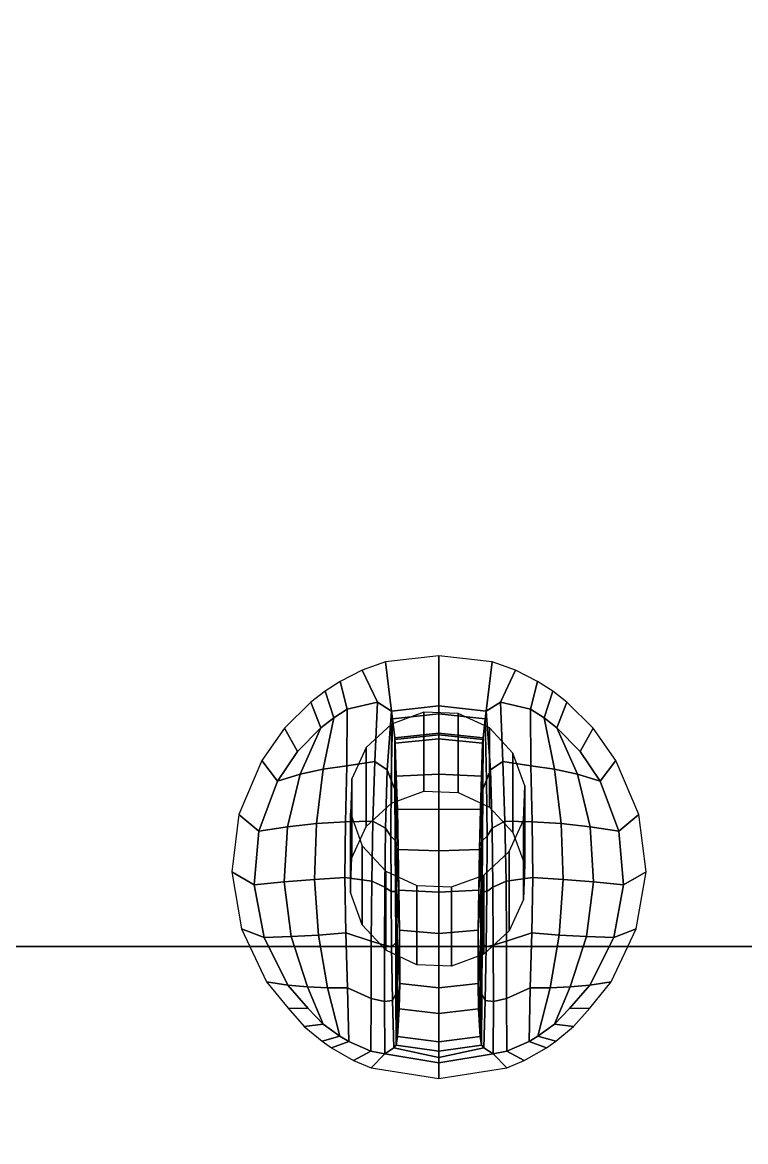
# Model space of a CAD drawing. Extents: x 126968 to 132038, y -1805 to 3860.
# Drawn here: x 127731.79 to 127737.3, y -165.97 to -157.45 of the extents above; entities that cross this region are included whole.
import ezdxf

# ---------------------------------------------------------------- set-up
doc = ezdxf.new("R2010")
doc.units = 0
doc.header["$MEASUREMENT"] = 0
doc.layers.get('0').update_dxf_attribs({"linetype": 'CONTINUOUS'})

msp = doc.modelspace()

# ---------------------------------------------------------------- meshes
mesh = msp.add_polyface()
corners = [(127760.0004, -167.68, 1.3279), (127760.8284, -167.6109, 1.3454), (127761.67, -167.3885, 1.4018), (127762.4571, -167.0059, 1.4989), (127763.1192, -166.4817, 1.6319), (127763.6025, -165.8585, 1.79), (127763.8833, -165.1921, 1.9591), (127763.9706, -164.5366, 2.1254), (127760.0004, -167.68, 0.5304), (127760.8284, -167.6109, 0.5479), (127761.67, -167.3885, 0.6043), (127762.4571, -167.0059, 0.7014), (127763.1192, -166.4817, 0.8344), (127763.6025, -165.8585, 0.9925), (127763.8833, -165.1921, 1.1616), (127763.9706, -164.5366, 1.3279), (127763.9706, -108.4951, 3.6207), (127763.8833, -107.8396, 3.6207), (127763.6025, -107.1733, 3.6207), (127763.1192, -106.5501, 3.6207), (127762.4571, -106.0258, 3.6207), (127761.67, -105.6432, 3.6207), (127760.8284, -105.4209, 3.6207), (127760.0004, -105.3518, 3.6207), (127763.9706, -108.4951, 2.8232), (127763.8833, -107.8396, 2.8232), (127763.6025, -107.1733, 2.8232), (127763.1192, -106.5501, 2.8232), (127762.4571, -106.0258, 2.8232), (127761.67, -105.6432, 2.8232), (127760.8284, -105.4209, 2.8232), (127760.0004, -105.3518, 2.8232), (127695.4098, -105.3518, 3.6207), (127694.5819, -105.4209, 3.6207), (127693.7403, -105.6432, 3.6207), (127692.9532, -106.0258, 3.6207), (127692.291, -106.5501, 3.6207), (127691.8078, -107.1733, 3.6207), (127691.527, -107.8396, 3.6207), (127691.4397, -108.4951, 3.6207), (127695.4098, -105.3518, 2.8232), (127694.5819, -105.4209, 2.8232), (127693.7403, -105.6432, 2.8232), (127692.9532, -106.0258, 2.8232), (127692.291, -106.5501, 2.8232), (127691.8078, -107.1733, 2.8232), (127691.527, -107.8396, 2.8232), (127691.4397, -108.4951, 2.8232), (127691.4397, -164.5366, 1.3279), (127691.527, -165.1921, 1.1616), (127691.8078, -165.8585, 0.9925), (127692.291, -166.4817, 0.8344), (127692.9532, -167.0059, 0.7014), (127693.7403, -167.3885, 0.6043), (127694.5819, -167.6109, 0.5479), (127695.4098, -167.68, 0.5304), (127691.4397, -164.5366, 2.1254), (127691.527, -165.1921, 1.9591), (127691.8078, -165.8585, 1.79), (127692.291, -166.4817, 1.6319), (127692.9532, -167.0059, 1.4989), (127693.7403, -167.3885, 1.4018), (127694.5819, -167.6109, 1.3454), (127695.4098, -167.68, 1.3279), (127763.9706, -164.5366, 2.1254), (127763.9706, -159.4209, 2.8592), (127763.9706, -152.6154, 3.3991), (127763.9706, -144.12, 3.7453), (127763.9706, -133.9349, 3.8976), (127763.9706, -122.0599, 3.856), (127763.9706, -108.4951, 3.6207), (127763.9706, -164.5366, 1.3279), (127763.9706, -159.4209, 2.0617), (127763.9706, -152.6154, 2.6016), (127763.9706, -144.12, 2.9478), (127763.9706, -133.9349, 3.1001), (127763.9706, -122.0599, 3.0585), (127763.9706, -108.4951, 2.8232), (127691.4397, -164.5366, 2.1254), (127691.4397, -159.4209, 2.8592), (127691.4397, -152.6154, 3.3991), (127691.4397, -144.12, 3.7453), (127691.4397, -133.9349, 3.8976), (127691.4397, -122.0599, 3.856), (127691.4397, -108.4951, 3.6207), (127691.4397, -164.5366, 1.3279), (127691.4397, -159.4209, 2.0617), (127691.4397, -152.6154, 2.6016), (127691.4397, -144.12, 2.9478), (127691.4397, -133.9349, 3.1001), (127691.4397, -122.0599, 3.0585), (127691.4397, -108.4951, 2.8232), (127695.4098, -167.68, 1.3279), (127760.0004, -167.68, 1.3279), (127695.4098, -167.68, 0.5304), (127760.0004, -167.68, 0.5304), (127760.0004, -105.3518, 3.6207), (127695.4098, -105.3518, 3.6207), (127760.0004, -105.3518, 2.8232), (127695.4098, -105.3518, 2.8232)]
mesh.append_faces([[corners[k] for k in face] for face in [(0, 8, 9, 1), (1, 9, 10, 2), (2, 10, 11, 3), (3, 11, 12, 4), (4, 12, 13, 5), (5, 13, 14, 6), (6, 14, 15, 7), (16, 24, 25, 17), (17, 25, 26, 18), (18, 26, 27, 19), (19, 27, 28, 20), (20, 28, 29, 21), (21, 29, 30, 22), (22, 30, 31, 23), (32, 40, 41, 33), (33, 41, 42, 34), (34, 42, 43, 35), (35, 43, 44, 36), (36, 44, 45, 37), (37, 45, 46, 38), (38, 46, 47, 39), (48, 49, 57, 56), (49, 50, 58, 57), (50, 51, 59, 58), (51, 52, 60, 59), (52, 53, 61, 60), (53, 54, 62, 61), (54, 55, 63, 62), (64, 71, 72, 65), (65, 72, 73, 66), (66, 73, 74, 67), (67, 74, 75, 68), (68, 75, 76, 69), (69, 76, 77, 70), (78, 79, 86, 85), (79, 80, 87, 86), (80, 81, 88, 87), (81, 82, 89, 88), (82, 83, 90, 89), (83, 84, 91, 90), (92, 94, 95, 93), (96, 98, 99, 97)]])
mesh = msp.add_polyface()
corners = [(127760.0004, -167.6698, 1.3279), (127760.8257, -167.601, 1.3454), (127761.6646, -167.3793, 1.4018), (127762.4492, -166.998, 1.4989), (127763.1092, -166.4754, 1.6319), (127763.5909, -165.8542, 1.79), (127763.8708, -165.19, 1.9591), (127763.9578, -164.5366, 2.1254), (127760.0004, -167.6698, 0.5304), (127760.8257, -167.601, 0.5479), (127761.6646, -167.3793, 0.6043), (127762.4492, -166.998, 0.7014), (127763.1092, -166.4754, 0.8344), (127763.5909, -165.8542, 0.9925), (127763.8708, -165.19, 1.1616), (127763.9578, -164.5366, 1.3279), (127763.9578, -108.4951, 3.6207), (127763.8708, -107.8417, 3.6207), (127763.5909, -107.1775, 3.6207), (127763.1092, -106.5564, 3.6207), (127762.4492, -106.0338, 3.6207), (127761.6646, -105.6524, 3.6207), (127760.8257, -105.4308, 3.6207), (127760.0004, -105.3619, 3.6207), (127763.9578, -108.4951, 2.8232), (127763.8708, -107.8417, 2.8232), (127763.5909, -107.1775, 2.8232), (127763.1092, -106.5564, 2.8232), (127762.4492, -106.0338, 2.8232), (127761.6646, -105.6524, 2.8232), (127760.8257, -105.4308, 2.8232), (127760.0004, -105.3619, 2.8232), (127695.4098, -105.3619, 3.6207), (127694.5846, -105.4308, 3.6207), (127693.7457, -105.6524, 3.6207), (127692.9611, -106.0338, 3.6207), (127692.3011, -106.5564, 3.6207), (127691.8194, -107.1775, 3.6207), (127691.5395, -107.8417, 3.6207), (127691.4525, -108.4951, 3.6207), (127695.4098, -105.3619, 2.8232), (127694.5846, -105.4308, 2.8232), (127693.7457, -105.6524, 2.8232), (127692.9611, -106.0338, 2.8232), (127692.3011, -106.5564, 2.8232), (127691.8194, -107.1775, 2.8232), (127691.5395, -107.8417, 2.8232), (127691.4525, -108.4951, 2.8232), (127691.4525, -164.5366, 1.3279), (127691.5395, -165.19, 1.1616), (127691.8194, -165.8542, 0.9925), (127692.3011, -166.4754, 0.8344), (127692.9611, -166.998, 0.7014), (127693.7457, -167.3793, 0.6043), (127694.5846, -167.601, 0.5479), (127695.4098, -167.6698, 0.5304), (127691.4525, -164.5366, 2.1254), (127691.5395, -165.19, 1.9591), (127691.8194, -165.8542, 1.79), (127692.3011, -166.4754, 1.6319), (127692.9611, -166.998, 1.4989), (127693.7457, -167.3793, 1.4018), (127694.5846, -167.601, 1.3454), (127695.4098, -167.6698, 1.3279), (127763.9578, -164.5366, 2.1254), (127763.9578, -159.4209, 2.8592), (127763.9578, -152.6154, 3.3991), (127763.9578, -144.12, 3.7453), (127763.9578, -133.9349, 3.8976), (127763.9578, -122.0599, 3.856), (127763.9578, -108.4951, 3.6207), (127763.9578, -164.5366, 1.3279), (127763.9578, -159.4209, 2.0617), (127763.9578, -152.6154, 2.6016), (127763.9578, -144.12, 2.9478), (127763.9578, -133.9349, 3.1001), (127763.9578, -122.0599, 3.0585), (127763.9578, -108.4951, 2.8232), (127691.4525, -164.5366, 2.1254), (127691.4525, -159.4209, 2.8592), (127691.4525, -152.6154, 3.3991), (127691.4525, -144.12, 3.7453), (127691.4525, -133.9349, 3.8976), (127691.4525, -122.0599, 3.856), (127691.4525, -108.4951, 3.6207), (127691.4525, -164.5366, 1.3279), (127691.4525, -159.4209, 2.0617), (127691.4525, -152.6154, 2.6016), (127691.4525, -144.12, 2.9478), (127691.4525, -133.9349, 3.1001), (127691.4525, -122.0599, 3.0585), (127691.4525, -108.4951, 2.8232), (127695.4098, -167.6698, 1.3279), (127760.0004, -167.6698, 1.3279), (127695.4098, -167.6698, 0.5304), (127760.0004, -167.6698, 0.5304), (127760.0004, -105.3619, 3.6207), (127695.4098, -105.3619, 3.6207), (127760.0004, -105.3619, 2.8232), (127695.4098, -105.3619, 2.8232)]
mesh.append_faces([[corners[k] for k in face] for face in [(0, 8, 9, 1), (1, 9, 10, 2), (2, 10, 11, 3), (3, 11, 12, 4), (4, 12, 13, 5), (5, 13, 14, 6), (6, 14, 15, 7), (16, 24, 25, 17), (17, 25, 26, 18), (18, 26, 27, 19), (19, 27, 28, 20), (20, 28, 29, 21), (21, 29, 30, 22), (22, 30, 31, 23), (32, 40, 41, 33), (33, 41, 42, 34), (34, 42, 43, 35), (35, 43, 44, 36), (36, 44, 45, 37), (37, 45, 46, 38), (38, 46, 47, 39), (48, 49, 57, 56), (49, 50, 58, 57), (50, 51, 59, 58), (51, 52, 60, 59), (52, 53, 61, 60), (53, 54, 62, 61), (54, 55, 63, 62), (64, 71, 72, 65), (65, 72, 73, 66), (66, 73, 74, 67), (67, 74, 75, 68), (68, 75, 76, 69), (69, 76, 77, 70), (78, 79, 86, 85), (79, 80, 87, 86), (80, 81, 88, 87), (81, 82, 89, 88), (82, 83, 90, 89), (83, 84, 91, 90), (92, 94, 95, 93), (96, 98, 99, 97)]])
mesh = msp.add_polyface()
corners = [(127735.0564, -164.635, -1.2094), (127734.7944, -164.6245, -1.2055), (127735.3024, -164.5442, -1.1754), (127734.5563, -164.5143, -1.1642), (127735.4951, -164.3658, -1.1086), (127734.3784, -164.321, -1.0918), (127735.6051, -164.1271, -1.0192), (127734.2879, -164.0743, -0.9994), (127735.0564, -164.0323, -2.7614), (127734.7944, -164.0218, -2.7575), (127735.3024, -163.9414, -2.7274), (127735.6155, -163.8644, -0.9208), (127734.5563, -163.9115, -2.7162), (127734.2983, -163.8115, -0.901), (127735.4951, -163.7631, -2.6606), (127734.3784, -163.7183, -2.6438), (127735.525, -163.6176, -0.8284), (127734.4083, -163.5728, -0.8116), (127735.6051, -163.5244, -2.5712), (127735.3471, -163.4244, -0.756), (127734.2879, -163.4715, -2.5514), (127734.601, -163.3945, -0.7448), (127735.109, -163.3141, -0.7147), (127734.847, -163.3036, -0.7108), (127735.6155, -163.2616, -2.4728), (127734.2983, -163.2088, -2.453), (127735.525, -163.0149, -2.3804), (127734.4083, -162.9701, -2.3636), (127735.3471, -162.8216, -2.308), (127734.601, -162.7917, -2.2968), (127735.109, -162.7114, -2.2668), (127734.847, -162.7009, -2.2628), (127735.477, -164.8822, -0.7216), (127735.4783, -165.2833, -0.9167), (127735.6478, -165.2098, -0.9431), (127735.6562, -164.8004, -0.7914), (127735.3762, -164.9032, -0.6008), (127735.3736, -165.3027, -0.8248), (127735.4783, -165.2833, -0.9167), (127735.477, -164.8822, -0.7216), (127735.3145, -164.8965, -0.4286), (127735.3028, -165.2564, -0.6159), (127735.3736, -165.3027, -0.8248), (127735.3762, -164.9032, -0.6008), (127735.477, -164.8822, -0.7216), (127735.6562, -164.8004, -0.7914), (127735.6698, -164.3821, -0.666), (127735.4765, -164.4448, -0.5727), (127735.3752, -164.4753, -0.4378), (127735.3762, -164.9032, -0.6008), (127735.477, -164.8822, -0.7216), (127735.4765, -164.4448, -0.5727), (127735.3145, -164.8965, -0.4286), (127735.3762, -164.9032, -0.6008), (127735.3752, -164.4753, -0.4378), (127735.321, -164.4871, -0.2854), (127735.4725, -163.9893, -0.4505), (127735.4765, -164.4448, -0.5727), (127735.6698, -164.3821, -0.666), (127735.6769, -163.9597, -0.5533), (127735.3715, -164.0328, -0.3117), (127735.3752, -164.4753, -0.4378), (127735.4765, -164.4448, -0.5727), (127735.4725, -163.9893, -0.4505), (127735.321, -164.4871, -0.2854), (127735.3752, -164.4753, -0.4378), (127735.3715, -164.0328, -0.3117), (127735.3251, -164.0679, -0.1694), (127735.4725, -163.9893, -0.4505), (127735.6769, -163.9597, -0.5533), (127735.6714, -163.5358, -0.4465), (127735.463, -163.5304, -0.3424), (127735.3666, -163.5859, -0.2052), (127735.3715, -164.0328, -0.3117), (127735.4725, -163.9893, -0.4505), (127735.463, -163.5304, -0.3424), (127735.328, -163.6447, -0.0671), (127735.3251, -164.0679, -0.1694), (127735.3715, -164.0328, -0.3117), (127735.3666, -163.5859, -0.2052), (127735.4484, -163.0761, -0.2503), (127735.463, -163.5304, -0.3424), (127735.6714, -163.5358, -0.4465), (127735.6622, -163.1098, -0.3529), (127735.355, -163.1404, -0.1129), (127735.3666, -163.5859, -0.2052), (127735.463, -163.5304, -0.3424), (127735.4484, -163.0761, -0.2503), (127735.3242, -163.2199, 0.0282), (127735.328, -163.6447, -0.0671), (127735.3666, -163.5859, -0.2052), (127735.355, -163.1404, -0.1129), (127735.4291, -162.6256, -0.1752), (127735.4484, -163.0761, -0.2503), (127735.6622, -163.1098, -0.3529), (127735.6588, -162.6775, -0.2796), (127735.3221, -162.694, -0.0192), (127735.355, -163.1404, -0.1129), (127735.4484, -163.0761, -0.2503), (127735.4291, -162.6256, -0.1752), (127735.3148, -162.7535, 0.0642), (127735.3242, -163.2199, 0.0282), (127735.355, -163.1404, -0.1129), (127735.3221, -162.694, -0.0192), (127735.2753, -165.1693, -0.1193), (127735.276, -164.7718, -0.0005), (127735.2633, -164.9591, 0.1376), (127735.2594, -164.7674, 0.2473), (127735.2633, -164.9591, 0.1376), (127735.276, -164.7718, -0.0005), (127735.2798, -164.4089, 0.0539), (127735.2916, -163.3045, 0.2197), (127735.2856, -163.1889, 0.3323), (127735.277, -163.4407, 0.363), (127735.2701, -163.7481, 0.3819), (127735.2965, -162.9092, 0.2789), (127735.2941, -162.9383, 0.2927), (127735.2856, -163.1889, 0.3323), (127735.2916, -163.3045, 0.2197), (127735.2798, -164.4089, 0.0539), (127735.2839, -164.0304, 0.1108), (127735.2609, -164.3623, 0.3404), (127735.2594, -164.7674, 0.2473), (127735.2839, -164.0304, 0.1108), (127735.2878, -163.6678, 0.1651), (127735.2647, -164.0561, 0.3743), (127735.2609, -164.3623, 0.3404), (127735.2878, -163.6678, 0.1651), (127735.2916, -163.3045, 0.2197), (127735.2701, -163.7481, 0.3819), (127735.2647, -164.0561, 0.3743), (127735.276, -164.7718, -0.0005), (127735.2881, -164.8472, -0.2286), (127735.2899, -164.4574, -0.1294), (127735.2798, -164.4089, 0.0539), (127735.2916, -163.3045, 0.2197), (127735.2878, -163.6678, 0.1651), (127735.2935, -163.6778, 0.0689), (127735.2953, -163.288, 0.168), (127735.2953, -163.288, 0.168), (127735.2971, -162.8982, 0.2672), (127735.2965, -162.9092, 0.2789), (127735.2916, -163.3045, 0.2197), (127735.2917, -164.0676, -0.0303), (127735.2839, -164.0304, 0.1108), (127735.2798, -164.4089, 0.0539), (127735.2899, -164.4574, -0.1294), (127735.2839, -164.0304, 0.1108), (127735.2917, -164.0676, -0.0303), (127735.2935, -163.6778, 0.0689), (127735.2878, -163.6678, 0.1651), (127735.2864, -165.237, -0.3277), (127735.2881, -164.8472, -0.2286), (127735.276, -164.7718, -0.0005), (127735.2753, -165.1693, -0.1193), (127735.3148, -162.7535, 0.0642), (127735.2971, -162.8982, 0.2672), (127735.2953, -163.288, 0.168), (127735.3242, -163.2199, 0.0282), (127735.3242, -163.2199, 0.0282), (127735.2953, -163.288, 0.168), (127735.2935, -163.6778, 0.0689), (127735.328, -163.6447, -0.0671), (127735.3251, -164.0679, -0.1694), (127735.2917, -164.0676, -0.0303), (127735.2899, -164.4574, -0.1294), (127735.321, -164.4871, -0.2854), (127735.3251, -164.0679, -0.1694), (127735.328, -163.6447, -0.0671), (127735.2935, -163.6778, 0.0689), (127735.2917, -164.0676, -0.0303), (127735.321, -164.4871, -0.2854), (127735.2899, -164.4574, -0.1294), (127735.2881, -164.8472, -0.2286), (127735.3145, -164.8965, -0.4286), (127735.3145, -164.8965, -0.4286), (127735.2881, -164.8472, -0.2286), (127735.2864, -165.237, -0.3277), (127735.3028, -165.2564, -0.6159), (127735.7145, -165.1689, -0.9324), (127735.8408, -165.0759, -0.908), (127735.9601, -164.7936, -0.8182), (127735.8081, -164.8007, -0.8052), (127735.6478, -165.2098, -0.9431), (127735.7145, -165.1689, -0.9324), (127735.8081, -164.8007, -0.8052), (127735.6562, -164.8004, -0.7914), (127735.9601, -164.7936, -0.8182), (127736.1115, -164.7792, -0.8303), (127736.292, -164.4161, -0.7352), (127736.0847, -164.4093, -0.7111), (127735.8081, -164.8007, -0.8052), (127735.9601, -164.7936, -0.8182), (127736.0847, -164.4093, -0.7111), (127735.877, -164.3979, -0.688), (127735.6562, -164.8004, -0.7914), (127735.8081, -164.8007, -0.8052), (127735.877, -164.3979, -0.688), (127735.6698, -164.3821, -0.666), (127736.0847, -164.4093, -0.7111), (127736.292, -164.4161, -0.7352), (127736.3677, -164.0152, -0.6302), (127736.1383, -163.9937, -0.601), (127735.877, -164.3979, -0.688), (127736.0847, -164.4093, -0.7111), (127736.1383, -163.9937, -0.601), (127735.9077, -163.9752, -0.5754), (127735.6698, -164.3821, -0.666), (127735.877, -164.3979, -0.688), (127735.9077, -163.9752, -0.5754), (127735.6769, -163.9597, -0.5533), (127736.1383, -163.9937, -0.601), (127736.3677, -164.0152, -0.6302), (127736.3323, -163.6084, -0.5236), (127736.114, -163.5735, -0.4927), (127735.9077, -163.9752, -0.5754), (127736.1383, -163.9937, -0.601), (127736.114, -163.5735, -0.4927), (127735.8932, -163.5493, -0.4669), (127735.6769, -163.9597, -0.5533), (127735.9077, -163.9752, -0.5754), (127735.8932, -163.5493, -0.4669), (127735.6714, -163.5358, -0.4465), (127736.114, -163.5735, -0.4927), (127736.3323, -163.6084, -0.5236), (127736.1888, -163.228, -0.4239), (127736.0168, -163.1748, -0.3955), (127735.8932, -163.5493, -0.4669), (127736.114, -163.5735, -0.4927), (127736.0168, -163.1748, -0.3955), (127735.8408, -163.1349, -0.3717), (127735.6714, -163.5358, -0.4465), (127735.8932, -163.5493, -0.4669), (127735.8408, -163.1349, -0.3717), (127735.6622, -163.1098, -0.3529), (127736.0168, -163.1748, -0.3955), (127736.1888, -163.228, -0.4239), (127736.038, -162.9998, -0.3643), (127735.8587, -162.8201, -0.317), (127735.8408, -163.1349, -0.3717), (127736.0168, -163.1748, -0.3955), (127735.8587, -162.8201, -0.317), (127735.7618, -162.7444, -0.2971), (127735.6622, -163.1098, -0.3529), (127735.8408, -163.1349, -0.3717), (127735.7618, -162.7444, -0.2971), (127735.6588, -162.6775, -0.2796), (127735.9601, -164.7936, -0.8182), (127735.8408, -165.0759, -0.908), (127735.9565, -164.957, -0.8814), (127736.1115, -164.7792, -0.8303), (127734.4454, -164.8822, -0.7216), (127734.2661, -164.8004, -0.7914), (127734.2745, -165.2098, -0.9431), (127734.444, -165.2833, -0.9167), (127734.5461, -164.9032, -0.6008), (127734.4454, -164.8822, -0.7216), (127734.444, -165.2833, -0.9167), (127734.5487, -165.3027, -0.8248), (127734.6078, -164.8965, -0.4286), (127734.5461, -164.9032, -0.6008), (127734.5487, -165.3027, -0.8248), (127734.6195, -165.2564, -0.6159), (127734.4454, -164.8822, -0.7216), (127734.4458, -164.4448, -0.5727), (127734.2525, -164.3821, -0.666), (127734.2661, -164.8004, -0.7914), (127734.5471, -164.4753, -0.4378), (127734.4458, -164.4448, -0.5727), (127734.4454, -164.8822, -0.7216), (127734.5461, -164.9032, -0.6008), (127734.6078, -164.8965, -0.4286), (127734.6013, -164.4871, -0.2854), (127734.5471, -164.4753, -0.4378), (127734.5461, -164.9032, -0.6008), (127734.4498, -163.9893, -0.4505), (127734.2454, -163.9597, -0.5533), (127734.2525, -164.3821, -0.666), (127734.4458, -164.4448, -0.5727), (127734.5508, -164.0328, -0.3117), (127734.4498, -163.9893, -0.4505), (127734.4458, -164.4448, -0.5727), (127734.5471, -164.4753, -0.4378), (127734.6013, -164.4871, -0.2854), (127734.5972, -164.0679, -0.1694), (127734.5508, -164.0328, -0.3117), (127734.5471, -164.4753, -0.4378), (127734.4498, -163.9893, -0.4505), (127734.4593, -163.5304, -0.3424), (127734.2509, -163.5358, -0.4465), (127734.2454, -163.9597, -0.5533), (127734.5557, -163.5859, -0.2052), (127734.4593, -163.5304, -0.3424), (127734.4498, -163.9893, -0.4505), (127734.5508, -164.0328, -0.3117), (127734.5943, -163.6447, -0.0671), (127734.5557, -163.5859, -0.2052), (127734.5508, -164.0328, -0.3117), (127734.5972, -164.0679, -0.1694), (127734.4739, -163.0761, -0.2503), (127734.2601, -163.1098, -0.3529), (127734.2509, -163.5358, -0.4465), (127734.4593, -163.5304, -0.3424), (127734.5673, -163.1404, -0.1129), (127734.4739, -163.0761, -0.2503), (127734.4593, -163.5304, -0.3424), (127734.5557, -163.5859, -0.2052), (127734.5981, -163.2199, 0.0282), (127734.5673, -163.1404, -0.1129), (127734.5557, -163.5859, -0.2052), (127734.5943, -163.6447, -0.0671), (127734.4932, -162.6256, -0.1752), (127734.2635, -162.6775, -0.2796), (127734.2601, -163.1098, -0.3529), (127734.4739, -163.0761, -0.2503), (127734.6003, -162.694, -0.0192), (127734.4932, -162.6256, -0.1752), (127734.4739, -163.0761, -0.2503), (127734.5673, -163.1404, -0.1129), (127734.6075, -162.7535, 0.0642), (127734.6003, -162.694, -0.0192), (127734.5673, -163.1404, -0.1129), (127734.5981, -163.2199, 0.0282), (127734.647, -165.1693, -0.1193), (127734.659, -164.9591, 0.1376), (127734.6464, -164.7718, -0.0005), (127734.663, -164.7674, 0.2473), (127734.6425, -164.4089, 0.0539), (127734.6464, -164.7718, -0.0005), (127734.659, -164.9591, 0.1376), (127734.6307, -163.3045, 0.2197), (127734.6522, -163.7481, 0.3819), (127734.6453, -163.4407, 0.363), (127734.6368, -163.1889, 0.3323), (127734.6258, -162.9092, 0.2789), (127734.6307, -163.3045, 0.2197), (127734.6368, -163.1889, 0.3323), (127734.6282, -162.9383, 0.2927), (127734.6425, -164.4089, 0.0539), (127734.663, -164.7674, 0.2473), (127734.6614, -164.3623, 0.3404), (127734.6384, -164.0304, 0.1108), (127734.6384, -164.0304, 0.1108), (127734.6614, -164.3623, 0.3404), (127734.6576, -164.0561, 0.3743), (127734.6346, -163.6678, 0.1651), (127734.6346, -163.6678, 0.1651), (127734.6576, -164.0561, 0.3743), (127734.6522, -163.7481, 0.3819), (127734.6307, -163.3045, 0.2197), (127734.6464, -164.7718, -0.0005), (127734.6425, -164.4089, 0.0539), (127734.6324, -164.4574, -0.1294), (127734.6342, -164.8472, -0.2286), (127734.6307, -163.3045, 0.2197), (127734.627, -163.288, 0.168), (127734.6288, -163.6778, 0.0689), (127734.6346, -163.6678, 0.1651), (127734.627, -163.288, 0.168), (127734.6307, -163.3045, 0.2197), (127734.6258, -162.9092, 0.2789), (127734.6252, -162.8982, 0.2672), (127734.6306, -164.0676, -0.0303), (127734.6324, -164.4574, -0.1294), (127734.6425, -164.4089, 0.0539), (127734.6384, -164.0304, 0.1108), (127734.6384, -164.0304, 0.1108), (127734.6346, -163.6678, 0.1651), (127734.6288, -163.6778, 0.0689), (127734.6306, -164.0676, -0.0303), (127734.636, -165.237, -0.3277), (127734.647, -165.1693, -0.1193), (127734.6464, -164.7718, -0.0005), (127734.6342, -164.8472, -0.2286), (127734.6075, -162.7535, 0.0642), (127734.5981, -163.2199, 0.0282), (127734.627, -163.288, 0.168), (127734.6252, -162.8982, 0.2672), (127734.5981, -163.2199, 0.0282), (127734.5943, -163.6447, -0.0671), (127734.6288, -163.6778, 0.0689), (127734.627, -163.288, 0.168), (127734.5972, -164.0679, -0.1694), (127734.6013, -164.4871, -0.2854), (127734.6324, -164.4574, -0.1294), (127734.6306, -164.0676, -0.0303), (127734.5972, -164.0679, -0.1694), (127734.6306, -164.0676, -0.0303), (127734.6288, -163.6778, 0.0689), (127734.5943, -163.6447, -0.0671), (127734.6013, -164.4871, -0.2854), (127734.6078, -164.8965, -0.4286), (127734.6342, -164.8472, -0.2286), (127734.6324, -164.4574, -0.1294), (127734.6078, -164.8965, -0.4286), (127734.6195, -165.2564, -0.6159), (127734.636, -165.237, -0.3277), (127734.6342, -164.8472, -0.2286), (127734.2079, -165.1689, -0.9324), (127734.1142, -164.8007, -0.8052), (127733.9623, -164.7936, -0.8182), (127734.0815, -165.0759, -0.908), (127734.2745, -165.2098, -0.9431), (127734.2661, -164.8004, -0.7914), (127734.1142, -164.8007, -0.8052), (127734.2079, -165.1689, -0.9324), (127733.9623, -164.7936, -0.8182), (127733.8376, -164.4093, -0.7111), (127733.6303, -164.4161, -0.7352), (127733.8108, -164.7792, -0.8303), (127734.1142, -164.8007, -0.8052), (127734.0453, -164.3979, -0.688), (127733.8376, -164.4093, -0.7111), (127733.9623, -164.7936, -0.8182), (127734.2661, -164.8004, -0.7914), (127734.2525, -164.3821, -0.666), (127734.0453, -164.3979, -0.688), (127734.1142, -164.8007, -0.8052), (127733.8376, -164.4093, -0.7111), (127733.784, -163.9937, -0.601), (127733.5546, -164.0152, -0.6302), (127733.6303, -164.4161, -0.7352), (127734.0453, -164.3979, -0.688), (127734.0147, -163.9752, -0.5754), (127733.784, -163.9937, -0.601), (127733.8376, -164.4093, -0.7111), (127734.2525, -164.3821, -0.666), (127734.2454, -163.9597, -0.5533), (127734.0147, -163.9752, -0.5754), (127734.0453, -164.3979, -0.688), (127733.784, -163.9937, -0.601), (127733.8084, -163.5735, -0.4927), (127733.59, -163.6084, -0.5236), (127733.5546, -164.0152, -0.6302), (127734.0147, -163.9752, -0.5754), (127734.0291, -163.5493, -0.4669), (127733.8084, -163.5735, -0.4927), (127733.784, -163.9937, -0.601), (127734.2454, -163.9597, -0.5533), (127734.2509, -163.5358, -0.4465), (127734.0291, -163.5493, -0.4669), (127734.0147, -163.9752, -0.5754), (127733.8084, -163.5735, -0.4927), (127733.9055, -163.1748, -0.3955), (127733.7335, -163.228, -0.4239), (127733.59, -163.6084, -0.5236), (127734.0291, -163.5493, -0.4669), (127734.0815, -163.1349, -0.3717), (127733.9055, -163.1748, -0.3955), (127733.8084, -163.5735, -0.4927), (127734.2509, -163.5358, -0.4465), (127734.2601, -163.1098, -0.3529), (127734.0815, -163.1349, -0.3717), (127734.0291, -163.5493, -0.4669), (127733.9055, -163.1748, -0.3955), (127734.0636, -162.8201, -0.317), (127733.8843, -162.9998, -0.3643), (127733.7335, -163.228, -0.4239), (127734.0815, -163.1349, -0.3717), (127734.1606, -162.7444, -0.2971), (127734.0636, -162.8201, -0.317), (127733.9055, -163.1748, -0.3955), (127734.2601, -163.1098, -0.3529), (127734.2635, -162.6775, -0.2796), (127734.1606, -162.7444, -0.2971), (127734.0815, -163.1349, -0.3717), (127733.9623, -164.7936, -0.8182), (127733.8108, -164.7792, -0.8303), (127733.9658, -164.957, -0.8814), (127734.0815, -165.0759, -0.908), (127734.143, -165.2569, -1.4907), (127734.2745, -165.2098, -0.9431), (127734.2079, -165.1689, -0.9324), (127734.0717, -165.207, -1.4746), (127734.0948, -162.5414, -0.6159), (127734.1606, -162.7444, -0.2971), (127734.2635, -162.6775, -0.2796), (127734.2091, -162.4671, -0.592), (127733.9869, -162.6256, -0.643), (127734.0636, -162.8201, -0.317), (127734.1606, -162.7444, -0.2971), (127734.0948, -162.5414, -0.6159), (127733.9869, -162.6256, -0.643), (127733.7862, -162.8238, -0.7085), (127733.8843, -162.9998, -0.3643), (127734.0636, -162.8201, -0.317), (127733.4396, -163.4801, -0.918), (127733.59, -163.6084, -0.5236), (127733.7335, -163.228, -0.4239), (127733.614, -163.0706, -0.7862), (127733.3841, -163.9166, -1.0586), (127733.5546, -164.0152, -0.6302), (127733.59, -163.6084, -0.5236), (127733.4396, -163.4801, -0.918), (127733.4592, -164.3509, -1.1985), (127733.6303, -164.4161, -0.7352), (127733.5546, -164.0152, -0.6302), (127733.3841, -163.9166, -1.0586), (127733.6501, -164.7536, -1.3284), (127733.8108, -164.7792, -0.8303), (127733.6303, -164.4161, -0.7352), (127733.4592, -164.3509, -1.1985), (127733.8108, -164.7792, -0.8303), (127733.6501, -164.7536, -1.3284), (127733.8132, -164.9541, -1.3956), (127733.9658, -164.957, -0.8814), (127734.0815, -165.0759, -0.908), (127733.9369, -165.0955, -1.4386), (127734.0717, -165.207, -1.4746), (127734.2079, -165.1689, -0.9324), (127734.4447, -165.4094, -1.5398), (127734.5487, -165.3027, -0.8248), (127734.444, -165.2833, -0.9167), (127734.3112, -165.3531, -1.5217), (127734.3112, -165.3531, -1.5217), (127734.444, -165.2833, -0.9167), (127734.2745, -165.2098, -0.9431), (127734.143, -165.2569, -1.4907), (127734.9612, -162.6522, 0.0042), (127734.6003, -162.694, -0.0192), (127734.6075, -162.7535, 0.0642), (127734.9612, -162.7145, 0.0922), (127734.9612, -162.6522, 0.0042), (127734.9612, -162.2738, -0.5299), (127734.5544, -162.3196, -0.5446), (127734.6003, -162.694, -0.0192), (127734.9612, -162.8614, 0.2995), (127734.9612, -162.7145, 0.0922), (127734.6075, -162.7535, 0.0642), (127734.6252, -162.8982, 0.2672), (127734.636, -165.237, -0.3277), (127734.6195, -165.2564, -0.6159), (127734.9612, -165.3306, -0.6141), (127734.9612, -165.2818, -0.3248), (127734.2091, -162.4671, -0.592), (127734.2635, -162.6775, -0.2796), (127734.4932, -162.6256, -0.1752), (127734.377, -162.3819, -0.5646), (127734.6003, -162.694, -0.0192), (127734.5544, -162.3196, -0.5446), (127734.377, -162.3819, -0.5646), (127734.4932, -162.6256, -0.1752), (127734.9612, -163.1726, 0.3668), (127734.6368, -163.1889, 0.3323), (127734.6453, -163.4407, 0.363), (127734.9612, -163.4429, 0.3985), (127734.6282, -162.9383, 0.2927), (127734.6368, -163.1889, 0.3323), (127734.9612, -163.1726, 0.3668), (127734.9612, -162.9035, 0.3259), (127734.9612, -162.8614, 0.2995), (127734.6252, -162.8982, 0.2672), (127734.6258, -162.9092, 0.2789), (127734.9612, -162.873, 0.3117), (127734.6576, -164.0561, 0.3743), (127734.6614, -164.3623, 0.3404), (127734.9612, -164.3862, 0.3668), (127734.9612, -164.073, 0.4035), (127734.6576, -164.0561, 0.3743), (127734.9612, -164.073, 0.4035), (127734.9612, -163.7577, 0.4141), (127734.6522, -163.7481, 0.3819), (127734.6453, -163.4407, 0.363), (127734.6522, -163.7481, 0.3819), (127734.9612, -163.7577, 0.4141), (127734.9612, -163.4429, 0.3985), (127734.9612, -164.3862, 0.3668), (127734.6614, -164.3623, 0.3404), (127734.663, -164.7674, 0.2473), (127734.9612, -164.7994, 0.2686), (127734.9612, -165.2818, -0.3248), (127734.9612, -165.2102, -0.1121), (127734.647, -165.1693, -0.1193), (127734.636, -165.237, -0.3277), (127734.9612, -164.7994, 0.2686), (127734.663, -164.7674, 0.2473), (127734.659, -164.9591, 0.1376), (127734.9612, -164.9943, 0.1531), (127734.9612, -165.2102, -0.1121), (127734.9612, -164.9943, 0.1531), (127734.659, -164.9591, 0.1376), (127734.647, -165.1693, -0.1193), (127734.9612, -162.873, 0.3117), (127734.6258, -162.9092, 0.2789), (127734.6282, -162.9383, 0.2927), (127734.9612, -162.9035, 0.3259), (127734.5487, -165.3027, -0.8248), (127734.9612, -165.3713, -0.8554), (127734.9612, -165.3306, -0.6141), (127734.6195, -165.2564, -0.6159), (127734.5487, -165.3027, -0.8248), (127734.4447, -165.4094, -1.5398), (127734.9612, -165.4913, -1.5663), (127734.9612, -165.3713, -0.8554), (127733.7862, -162.8238, -0.7085), (127733.614, -163.0706, -0.7862), (127733.7335, -163.228, -0.4239), (127733.8843, -162.9998, -0.3643), (127733.8132, -164.9541, -1.3956), (127733.9369, -165.0955, -1.4386), (127734.0815, -165.0759, -0.908), (127733.9658, -164.957, -0.8814), (127735.7793, -165.2569, -1.4907), (127735.8507, -165.207, -1.4746), (127735.7145, -165.1689, -0.9324), (127735.6478, -165.2098, -0.9431), (127735.8276, -162.5414, -0.6159), (127735.7132, -162.4671, -0.592), (127735.6588, -162.6775, -0.2796), (127735.7618, -162.7444, -0.2971), (127735.9355, -162.6256, -0.643), (127735.8276, -162.5414, -0.6159), (127735.7618, -162.7444, -0.2971), (127735.8587, -162.8201, -0.317), (127735.9355, -162.6256, -0.643), (127735.8587, -162.8201, -0.317), (127736.038, -162.9998, -0.3643), (127736.1362, -162.8238, -0.7085), (127736.4828, -163.4801, -0.918), (127736.3084, -163.0706, -0.7862), (127736.1888, -163.228, -0.4239), (127736.3323, -163.6084, -0.5236), (127736.5383, -163.9166, -1.0586), (127736.4828, -163.4801, -0.918), (127736.3323, -163.6084, -0.5236), (127736.3677, -164.0152, -0.6302), (127736.4632, -164.3509, -1.1985), (127736.5383, -163.9166, -1.0586), (127736.3677, -164.0152, -0.6302), (127736.292, -164.4161, -0.7352), (127736.2722, -164.7536, -1.3284), (127736.4632, -164.3509, -1.1985), (127736.292, -164.4161, -0.7352), (127736.1115, -164.7792, -0.8303), (127736.1115, -164.7792, -0.8303), (127735.9565, -164.957, -0.8814), (127736.1092, -164.9541, -1.3956), (127736.2722, -164.7536, -1.3284), (127735.8408, -165.0759, -0.908), (127735.7145, -165.1689, -0.9324), (127735.8507, -165.207, -1.4746), (127735.9854, -165.0955, -1.4386), (127735.4776, -165.4094, -1.5398), (127735.6111, -165.3531, -1.5217), (127735.4783, -165.2833, -0.9167), (127735.3736, -165.3027, -0.8248), (127735.6111, -165.3531, -1.5217), (127735.7793, -165.2569, -1.4907), (127735.6478, -165.2098, -0.9431), (127735.4783, -165.2833, -0.9167), (127734.9612, -162.6522, 0.0042), (127734.9612, -162.7145, 0.0922), (127735.3148, -162.7535, 0.0642), (127735.3221, -162.694, -0.0192), (127734.9612, -162.6522, 0.0042), (127735.3221, -162.694, -0.0192), (127735.3679, -162.3196, -0.5446), (127734.9612, -162.2738, -0.5299), (127734.9612, -162.8614, 0.2995), (127735.2971, -162.8982, 0.2672), (127735.3148, -162.7535, 0.0642), (127734.9612, -162.7145, 0.0922), (127735.2864, -165.237, -0.3277), (127734.9612, -165.2818, -0.3248), (127734.9612, -165.3306, -0.6141), (127735.3028, -165.2564, -0.6159), (127735.7132, -162.4671, -0.592), (127735.5453, -162.3819, -0.5646), (127735.4291, -162.6256, -0.1752), (127735.6588, -162.6775, -0.2796), (127735.3221, -162.694, -0.0192), (127735.4291, -162.6256, -0.1752), (127735.5453, -162.3819, -0.5646), (127735.3679, -162.3196, -0.5446), (127734.9612, -163.1726, 0.3668), (127734.9612, -163.4429, 0.3985), (127735.277, -163.4407, 0.363), (127735.2856, -163.1889, 0.3323), (127735.2941, -162.9383, 0.2927), (127734.9612, -162.9035, 0.3259), (127734.9612, -163.1726, 0.3668), (127735.2856, -163.1889, 0.3323), (127734.9612, -162.8614, 0.2995), (127734.9612, -162.873, 0.3117), (127735.2965, -162.9092, 0.2789), (127735.2971, -162.8982, 0.2672), (127735.2647, -164.0561, 0.3743), (127734.9612, -164.073, 0.4035), (127734.9612, -164.3862, 0.3668), (127735.2609, -164.3623, 0.3404), (127735.2647, -164.0561, 0.3743), (127735.2701, -163.7481, 0.3819), (127734.9612, -163.7577, 0.4141), (127734.9612, -164.073, 0.4035), (127735.277, -163.4407, 0.363), (127734.9612, -163.4429, 0.3985), (127734.9612, -163.7577, 0.4141), (127735.2701, -163.7481, 0.3819), (127734.9612, -164.3862, 0.3668), (127734.9612, -164.7994, 0.2686), (127735.2594, -164.7674, 0.2473), (127735.2609, -164.3623, 0.3404), (127734.9612, -165.2818, -0.3248), (127735.2864, -165.237, -0.3277), (127735.2753, -165.1693, -0.1193), (127734.9612, -165.2102, -0.1121), (127734.9612, -164.7994, 0.2686), (127734.9612, -164.9943, 0.1531), (127735.2633, -164.9591, 0.1376), (127735.2594, -164.7674, 0.2473), (127734.9612, -165.2102, -0.1121), (127735.2753, -165.1693, -0.1193), (127735.2633, -164.9591, 0.1376), (127734.9612, -164.9943, 0.1531), (127734.9612, -162.873, 0.3117), (127734.9612, -162.9035, 0.3259), (127735.2941, -162.9383, 0.2927), (127735.2965, -162.9092, 0.2789), (127735.3736, -165.3027, -0.8248), (127735.3028, -165.2564, -0.6159), (127734.9612, -165.3306, -0.6141), (127734.9612, -165.3713, -0.8554), (127735.3736, -165.3027, -0.8248), (127734.9612, -165.3713, -0.8554), (127734.9612, -165.4913, -1.5663), (127735.4776, -165.4094, -1.5398), (127736.1362, -162.8238, -0.7085), (127736.038, -162.9998, -0.3643), (127736.1888, -163.228, -0.4239), (127736.3084, -163.0706, -0.7862), (127736.1092, -164.9541, -1.3956), (127735.9565, -164.957, -0.8814), (127735.8408, -165.0759, -0.908), (127735.9854, -165.0955, -1.4386)]
mesh.append_faces([[corners[k] for k in face] for face in [(22, 19, 28, 30), (19, 16, 26, 28), (16, 11, 24, 26), (11, 6, 18, 24), (6, 4, 14, 18), (4, 2, 10, 14), (2, 0, 8, 10), (0, 1, 9, 8), (1, 3, 12, 9), (3, 5, 15, 12), (5, 7, 20, 15), (7, 13, 25, 20), (13, 17, 27, 25), (17, 21, 29, 27), (21, 23, 31, 29), (23, 22, 30, 31), (32, 33, 34, 35), (36, 37, 38, 39), (40, 41, 42, 43), (44, 45, 46, 47), (48, 49, 50, 51), (52, 53, 54, 55), (56, 57, 58, 59), (60, 61, 62, 63), (64, 65, 66, 67), (68, 69, 70, 71), (72, 73, 74, 75), (76, 77, 78, 79), (80, 81, 82, 83), (84, 85, 86, 87), (88, 89, 90, 91), (92, 93, 94, 95), (96, 97, 98, 99), (100, 101, 102, 103), (104, 105, 106, 106), (107, 108, 109, 110), (111, 112, 113, 114), (115, 116, 117, 118), (119, 120, 121, 122), (123, 124, 125, 126), (127, 128, 129, 130), (131, 132, 133, 134), (135, 136, 137, 138), (139, 140, 141, 142), (143, 144, 145, 146), (147, 148, 149, 150), (151, 152, 153, 154), (155, 156, 157, 158), (159, 160, 161, 162), (163, 164, 165, 166), (167, 168, 169, 170), (171, 172, 173, 174), (175, 176, 177, 178), (179, 180, 181, 182), (183, 184, 185, 186), (187, 188, 189, 190), (191, 192, 193, 194), (195, 196, 197, 198), (199, 200, 201, 202), (203, 204, 205, 206), (207, 208, 209, 210), (211, 212, 213, 214), (215, 216, 217, 218), (219, 220, 221, 222), (223, 224, 225, 226), (227, 228, 229, 230), (231, 232, 233, 234), (235, 236, 237, 238), (239, 240, 241, 242), (243, 244, 245, 246), (247, 248, 249, 250), (251, 252, 253, 254), (255, 256, 257, 258), (259, 260, 261, 262), (263, 264, 265, 266), (267, 268, 269, 270), (271, 272, 273, 274), (275, 276, 277, 278), (279, 280, 281, 282), (283, 284, 285, 286), (287, 288, 289, 290), (291, 292, 293, 294), (295, 296, 297, 298), (299, 300, 301, 302), (303, 304, 305, 306), (307, 308, 309, 310), (311, 312, 313, 314), (315, 316, 317, 318), (319, 320, 321, 322), (323, 324, 325, 325), (326, 327, 328, 329), (330, 331, 332, 333), (334, 335, 336, 337), (338, 339, 340, 341), (342, 343, 344, 345), (346, 347, 348, 349), (350, 351, 352, 353), (354, 355, 356, 357), (358, 359, 360, 361), (362, 363, 364, 365), (366, 367, 368, 369), (370, 371, 372, 373), (374, 375, 376, 377), (378, 379, 380, 381), (382, 383, 384, 385), (386, 387, 388, 389), (390, 391, 392, 393), (394, 395, 396, 397), (398, 399, 400, 401), (402, 403, 404, 405), (406, 407, 408, 409), (410, 411, 412, 413), (414, 415, 416, 417), (418, 419, 420, 421), (422, 423, 424, 425), (426, 427, 428, 429), (430, 431, 432, 433), (434, 435, 436, 437), (438, 439, 440, 441), (442, 443, 444, 445), (446, 447, 448, 449), (450, 451, 452, 453), (454, 455, 456, 457), (458, 459, 460, 461), (462, 463, 464, 465), (466, 467, 468, 469), (470, 471, 472, 473), (474, 475, 476, 477), (478, 479, 480, 481), (482, 483, 484, 485), (486, 487, 488, 489), (490, 491, 492, 493), (494, 495, 496, 497), (498, 499, 500, 501), (502, 503, 504, 505), (506, 507, 508, 509), (510, 511, 512, 513), (514, 515, 516, 517), (518, 519, 520, 521), (522, 523, 524, 525), (526, 527, 528, 529), (530, 531, 532, 533), (534, 535, 536, 537), (538, 539, 540, 541), (542, 543, 544, 545), (546, 547, 548, 549), (550, 551, 552, 553), (554, 555, 556, 557), (558, 559, 560, 561), (562, 563, 564, 565), (566, 567, 568, 569), (570, 571, 572, 573), (574, 575, 576, 577), (578, 579, 580, 581), (582, 583, 584, 585), (586, 587, 588, 589), (590, 591, 592, 593), (594, 595, 596, 597), (598, 599, 600, 601), (602, 603, 604, 605), (606, 607, 608, 609), (610, 611, 612, 613), (614, 615, 616, 617), (618, 619, 620, 621), (622, 623, 624, 625), (626, 627, 628, 629), (630, 631, 632, 633), (634, 635, 636, 637), (638, 639, 640, 641), (642, 643, 644, 645), (646, 647, 648, 649), (650, 651, 652, 653), (654, 655, 656, 657), (658, 659, 660, 661), (662, 663, 664, 665), (666, 667, 668, 669), (670, 671, 672, 673), (674, 675, 676, 677), (678, 679, 680, 681), (682, 683, 684, 685), (686, 687, 688, 689), (690, 691, 692, 693), (694, 695, 696, 697), (698, 699, 700, 701), (702, 703, 704, 705), (706, 707, 708, 709), (710, 711, 712, 713), (714, 715, 716, 717), (718, 719, 720, 721), (722, 723, 724, 725), (726, 727, 728, 729), (730, 731, 732, 733)]])
mesh = msp.add_polyface()
corners = [(127691.6187, -164.4848, -60.0491), (127691.6187, -164.4848, -60.3502), (127763.8752, -164.4848, -60.0491), (127763.8752, -164.4848, -60.3502)]
mesh.append_faces([[corners[k] for k in face] for face in [(0, 1, 3, 2)]])

doc.saveas('drawing.dxf')
